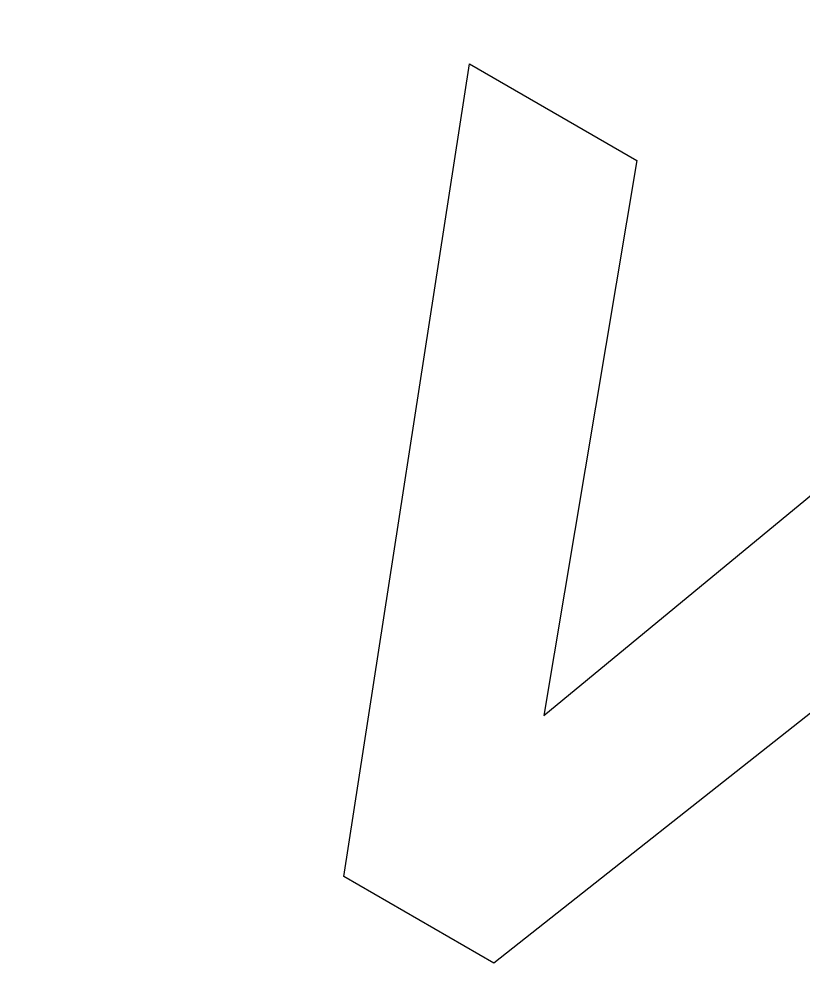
# Model space of a CAD drawing. Extents: x 442 to 745, y 5 to 355.
# Drawn here: x 505.768 to 508.985, y 65.925 to 69.799 of the extents above; entities that cross this region are included whole.
import ezdxf

# ---------------------------------------------------------------- set-up
doc = ezdxf.new("R2010")
doc.units = 0
doc.layers.add('VISIBLE__ANSI_', color=7, linetype='CONTINUOUS')

msp = doc.modelspace()

# ---------------------------------------------------------------- linework, layer by layer
at = {"layer": 'VISIBLE__ANSI_'}
for p, q in [((507.1014, 66.2799), (507.6164, 69.6143)), ((507.6164, 69.6143), (508.3032, 69.2177)), ((508.3032, 69.2177), (507.9213, 66.9409)), ((507.9213, 66.9409), (509.7021, 68.4101)), ((510.372, 68.0233), (507.7167, 65.9247)), ((507.7167, 65.9247), (507.1014, 66.2799))]:
    msp.add_line(p, q, dxfattribs=at)
msp.add_arc((500.9732, 75.885), 7.0388, 293.92725, 330, dxfattribs=at)

doc.saveas('drawing.dxf')
